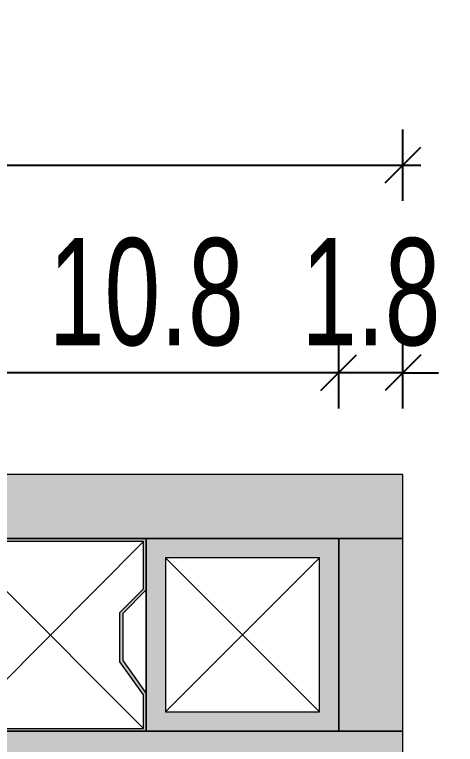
# Model space of a CAD drawing. Header units: millimetres. Extents: x 6676 to 14342, y 3639 to 5293.
# Drawn here: x 7085.08 to 7097.44, y 4902.41 to 4922.86 of the extents above; entities that cross this region are included whole.
import ezdxf

# ---------------------------------------------------------------- set-up
doc = ezdxf.new("R2010")
doc.units = ezdxf.units.MM
doc.layers.get('DEFPOINTS').update_dxf_attribs({"color": 254})
for name, color, linetype, lineweight in [('1 - plaster', 1, 'Continuous', 9), ('1 - structure A-WALL', 3, 'Continuous', 18), ('1 - subStructural - Bearing', 132, 'Continuous', 9)]:
    doc.layers.add(name, color=color, linetype=linetype, lineweight=lineweight)
doc.layers.add('A-dim-work', color=8, linetype='Continuous')
doc.styles.add('hebtovna', font='hebtovna', dxfattribs={"width": 0.7})
doc.dimstyles.new('Copy of gl-D10', dxfattribs={"dimtxt": 2, "dimasz": 1, "dimexe": 1, "dimexo": 1, "dimgap": 1, "dimtad": 0, "dimdec": 1, "dimzin": 0, "dimdsep": 46, "dimtxsty": 'hebtovna', "dimblk": 'OBLIQUE', "dimblk1": 'OBLIQUE', "dimblk2": 'OBLIQUE', "dimcen": 0, "dimdle": 0.5, "dimclrd": 256, "dimclre": 256, "dimclrt": 256, "dimadec": 0, "dimazin": 0, "dimtfac": 0.05, "dimtdec": 1, "dimtix": 1, "dimtmove": 2, "dimatfit": 0, "dimfxl": 1, "dimfxlon": 1, "dimtvp": 0.75, "dimtolj": 1, "dimtzin": 0, "dimarcsym": 0})

# ---------------------------------------------------------------- blocks, each defined once
blk = doc.blocks.new('_Oblique')
at = {"color": 0, "linetype": 'ByBlock', "lineweight": -2}
blk.add_line((-0.5, -0.5), (0.5, 0.5), dxfattribs=at)
blk = doc.blocks.new('*D144')
at = {"layer": 'A-dim-work', "color": 6, "lineweight": -2, "ltscale": 20, "transparency": 16777216}
for p, q in [((6983.968, 4917.645), (6983.968, 4919.645)), ((7095.968, 4917.645), (7095.968, 4919.645)), ((6983.468, 4918.645), (7096.468, 4918.645))]:
    blk.add_line(p, q, dxfattribs=at)
at = {"layer": 'DEFPOINTS', "color": 0, "ltscale": 20, "transparency": 16777216}
for p in [(7095.968, 4918.645), (6983.968, 4909.978), (7095.968, 4909.978)]:
    blk.add_point(p, dxfattribs=at)
at = {"layer": 'A-dim-work', "color": 6, "lineweight": -2, "ltscale": 20, "transparency": 16777216, "rotation": 180}
blk.add_blockref('_Oblique', (6983.968, 4918.645), dxfattribs=at)
at = {"layer": 'A-dim-work', "color": 6, "lineweight": -2, "ltscale": 20, "transparency": 16777216}
blk.add_blockref('_Oblique', (7095.968, 4918.645), dxfattribs=at)
at = {"layer": 'A-dim-work', "color": 6, "lineweight": 40, "ltscale": 20, "transparency": 16777216, "insert": (7039.968, 4920.895), "char_height": 3, "attachment_point": 5, "style": 'hebtovna'}
blk.add_mtext('\\A1;112.0', dxfattribs=at)
blk = doc.blocks.new('*D148')
at = {"layer": 'A-dim-work', "color": 6, "lineweight": -2, "ltscale": 20, "transparency": 16777216}
for p, q in [((7109.479, 4910.478), (7109.479, 4900.478)), ((7108.479, 4909.978), (7110.479, 4909.978)), ((7108.479, 4900.978), (7110.479, 4900.978))]:
    blk.add_line(p, q, dxfattribs=at)
at = {"layer": 'DEFPOINTS', "color": 0, "ltscale": 20, "transparency": 16777216}
for p in [(7095.968, 4909.978), (7095.968, 4900.978), (7109.479, 4900.978)]:
    blk.add_point(p, dxfattribs=at)
at = {"layer": 'A-dim-work', "color": 6, "lineweight": -2, "ltscale": 20, "transparency": 16777216}
for p, rotation in [((7109.479, 4909.978), 90), ((7109.479, 4900.978), 270)]:
    blk.add_blockref('_Oblique', p, dxfattribs=dict(at, rotation=rotation))
at = {"layer": 'A-dim-work', "color": 6, "lineweight": 40, "ltscale": 20, "transparency": 16777216, "insert": (7107.229, 4905.478), "char_height": 3, "attachment_point": 5, "rotation": 90, "style": 'hebtovna'}
blk.add_mtext('\\A1;9.0', dxfattribs=at)
blk = doc.blocks.new('*D246')
at = {"layer": 'A-dim-work', "color": 6, "lineweight": -2, "ltscale": 20, "transparency": 16777216}
for p, q in [((110.2, 230.849), (110.2, 232.849)), ((112, 230.849), (112, 232.849)), ((110.2, 231.849), (109.2, 231.849)), ((112, 231.849), (110.2, 231.849)), ((112, 231.849), (113, 231.849))]:
    blk.add_line(p, q, dxfattribs=at)
at = {"layer": 'DEFPOINTS', "color": 0, "ltscale": 20, "transparency": 16777216}
for p in [(110.2, 231.849), (112, 229), (110.2, 227.2)]:
    blk.add_point(p, dxfattribs=at)
at = {"layer": 'A-dim-work', "color": 6, "lineweight": -2, "ltscale": 20, "transparency": 16777216}
blk.add_blockref('_Oblique', (110.2, 231.849), dxfattribs=at)
at = {"layer": 'A-dim-work', "color": 6, "lineweight": -2, "ltscale": 20, "transparency": 16777216, "rotation": 180}
blk.add_blockref('_Oblique', (112, 231.849), dxfattribs=at)
at = {"layer": 'A-dim-work', "color": 6, "lineweight": 40, "ltscale": 20, "transparency": 16777216, "insert": (111.1, 234.099), "char_height": 3, "attachment_point": 5, "style": 'hebtovna'}
blk.add_mtext('\\A1;1.8', dxfattribs=at)
blk = doc.blocks.new('*D247')
at = {"layer": 'A-dim-work', "color": 6, "lineweight": -2, "transparency": 16777216}
for p, q in [((99.401, 230.849), (99.401, 232.849)), ((110.2, 230.849), (110.2, 232.849)), ((110.7, 231.849), (98.901, 231.849))]:
    blk.add_line(p, q, dxfattribs=at)
at = {"layer": 'DEFPOINTS', "color": 0, "transparency": 16777216}
for p in [(99.401, 231.849), (99.401, 227.2), (110.2, 227.2)]:
    blk.add_point(p, dxfattribs=at)
at = {"layer": 'A-dim-work', "color": 6, "lineweight": -2, "transparency": 16777216, "rotation": 180}
blk.add_blockref('_Oblique', (99.401, 231.849), dxfattribs=at)
at = {"layer": 'A-dim-work', "color": 6, "lineweight": -2, "transparency": 16777216}
blk.add_blockref('_Oblique', (110.2, 231.849), dxfattribs=at)
at = {"layer": 'A-dim-work', "color": 6, "transparency": 16777216, "insert": (104.801, 234.099), "char_height": 3, "attachment_point": 5, "style": 'hebtovna'}
blk.add_mtext('\\A1;10.8', dxfattribs=at)
blk = doc.blocks.new('*D250')
at = {"layer": 'A-dim-work', "color": 6, "lineweight": -2, "transparency": 16777216}
for p, q in [((134.848, 229.5), (134.848, -0.5)), ((133.848, 229), (135.848, 229)), ((133.848, 0), (135.848, 0))]:
    blk.add_line(p, q, dxfattribs=at)
at = {"layer": 'DEFPOINTS', "color": 0, "transparency": 16777216}
for p in [(112, 229), (112, 0), (134.848, 0)]:
    blk.add_point(p, dxfattribs=at)
at = {"layer": 'A-dim-work', "color": 6, "lineweight": -2, "transparency": 16777216}
for p, rotation in [((134.848, 229), 90), ((134.848, 0), 270)]:
    blk.add_blockref('_Oblique', p, dxfattribs=dict(at, rotation=rotation))
at = {"layer": 'A-dim-work', "color": 6, "transparency": 16777216, "insert": (132.598, 114.5), "char_height": 3, "attachment_point": 5, "rotation": 90, "style": 'hebtovna'}
blk.add_mtext('\\A1;229.0', dxfattribs=at)
blk = doc.blocks.new('kjh')
at = {"layer": '1 - subStructural - Bearing'}
h = blk.add_hatch(color=256, dxfattribs=at)
h.dxf.hatch_style = 1
edge = h.paths.add_edge_path()
edge.add_line((429.637, 1309.166), (429.637, 1308.189))
edge.add_line((429.637, 1308.189), (424.637, 1308.189))
edge.add_line((424.637, 1308.189), (424.637, 1309.38))
edge.add_arc((424.747, 1309.38), 0.11, 0, 180, ccw=False)
edge.add_line((424.857, 1309.38), (424.857, 1309.187))
edge.add_line((424.857, 1309.187), (424.784, 1309.187))
edge.add_line((424.784, 1309.187), (424.784, 1309.38))
edge.add_arc((424.747, 1309.38), 0.0367, 0, 180)
edge.add_line((424.71, 1309.38), (424.71, 1308.262))
edge.add_line((424.71, 1308.262), (429.564, 1308.262))
edge.add_line((429.564, 1308.262), (429.564, 1309.136))
edge.add_line((429.564, 1309.136), (428.953, 1309.992))
edge.add_line((428.953, 1309.992), (428.953, 1311.275))
edge.add_line((428.953, 1311.275), (429.564, 1311.886))
edge.add_line((429.564, 1311.886), (429.564, 1313.115))
edge.add_line((429.564, 1313.115), (424.71, 1313.115))
edge.add_line((424.71, 1313.115), (424.71, 1311.886))
edge.add_line((424.71, 1311.886), (424.784, 1312.079))
edge.add_line((424.784, 1312.079), (424.857, 1312.079))
edge.add_line((424.857, 1312.079), (424.857, 1311.886))
edge.add_arc((424.747, 1311.886), 0.11, -180, 0, ccw=False)
edge.add_line((424.637, 1311.886), (424.637, 1313.189))
edge.add_line((424.637, 1313.189), (429.637, 1313.189))
edge.add_line((429.637, 1313.189), (429.637, 1311.855))
edge.add_line((429.637, 1311.855), (429.026, 1311.244))
edge.add_line((429.026, 1311.244), (429.026, 1310.022))
edge.add_line((429.026, 1310.022), (429.637, 1309.166))
for p, q in [((424.67, 1308.189), (429.564, 1313.115)), ((424.71, 1313.115), (429.564, 1308.262))]:
    blk.add_line(p, q, dxfattribs=at)
blk.add_lwpolyline([(429.637, 1309.166), (429.637, 1308.189), (424.637, 1308.189), (424.637, 1309.38, -1), (424.857, 1309.38), (424.857, 1309.187), (424.784, 1309.187), (424.784, 1309.38, 1), (424.71, 1309.38), (424.71, 1308.262), (429.564, 1308.262), (429.564, 1309.136), (428.953, 1309.992), (428.953, 1311.275), (429.564, 1311.886), (429.564, 1313.115), (424.71, 1313.115), (424.71, 1311.886), (424.784, 1312.079), (424.857, 1312.079), (424.857, 1311.886, -1), (424.637, 1311.886), (424.637, 1313.189), (429.637, 1313.189), (429.637, 1311.855), (429.026, 1311.244), (429.026, 1310.022)], format="xyb", close=True, dxfattribs=at)
blk.add_lwpolyline([(424.637, 1308.189), (429.637, 1308.189), (429.637, 1313.189), (424.637, 1313.189), (424.637, 1308.189)], dxfattribs=at)
blk = doc.blocks.new('jsjs')
at = {"layer": '1 - structure A-WALL', "ltscale": 0.5, "true_color": 0x59c95b}
h = blk.add_hatch(color=93, dxfattribs=at)
h.dxf.hatch_style = 1
h.paths.add_polyline_path([(321.801, 1556.03), (326.801, 1556.03), (326.801, 1561.03), (321.801, 1561.03)])
h.paths.add_polyline_path([(322.301, 1556.53), (326.301, 1556.53), (326.301, 1560.53), (322.301, 1560.53)], flags=16)
at = {"layer": '1 - structure A-WALL', "color": 93, "ltscale": 0.5, "true_color": 0x59c95b}
for p, q in [((322.301, 1560.53), (326.301, 1556.53)), ((326.301, 1560.53), (322.301, 1556.53))]:
    blk.add_line(p, q, dxfattribs=at)
for points in [[(321.801, 1556.03), (326.801, 1556.03), (326.801, 1561.03), (321.801, 1561.03)], [(322.301, 1556.53), (326.301, 1556.53), (326.301, 1560.53), (322.301, 1560.53)]]:
    blk.add_lwpolyline(points, close=True, dxfattribs=at)
blk = doc.blocks.new('bed')
at = {"layer": '1 - plaster', "true_color": 0xe0a352}
for points in [[(0, 229), (0, 227.2), (112, 227.2), (112, 229)], [(112, 227.2), (110.2, 227.2), (110.2, 221.8), (112, 221.8)], [(0, 221.8), (0, 220), (112, 220), (112, 221.8)]]:
    blk.add_hatch(color=33, dxfattribs=at).paths.add_polyline_path(points)
at = {"layer": '1 - plaster'}
for points in [[(112, 227.2), (112, 229), (0, 229), (0, 227.2), (112, 227.2)], [(110.2, 221.8), (112, 221.8), (112, 227.2), (110.2, 227.2), (110.2, 221.8)], [(112, 220), (112, 221.8), (0, 221.8), (0, 220), (112, 220)]]:
    blk.add_lwpolyline(points, dxfattribs=at)
at = {"xscale": 1.07984186234068, "yscale": 1.07984186234068, "zscale": 1.07984186234068, "rotation": 1.826226441923594e-07}
blk.add_blockref('kjh', (-359.14, -1190.837), dxfattribs=at)
at = {"xscale": 1.08000145631722, "yscale": 1.08000145631722, "zscale": 1.08000145631722}
blk.add_blockref('jsjs', (-242.745, -1458.715), dxfattribs=at)
at = {"layer": 'A-dim-work'}
dim = blk.add_linear_dim(base=(99.401, 231.849), p1=(110.2, 227.2), p2=(99.401, 227.2), dimstyle='Copy of gl-D10', override={"dimtxt": 3, "dimclrd": 6, "dimclre": 6, "dimclrt": 6}, dxfattribs=at)
dim.commit()
dim.dimension.update_dxf_attribs({"geometry": '*D247', "text_midpoint": (104.801, 234.099)})
at = {"layer": 'A-dim-work', "color": 6, "lineweight": 40, "ltscale": 20}
dim = blk.add_linear_dim(base=(110.2, 231.849), p1=(112, 229), p2=(110.2, 227.2), dimstyle='Copy of gl-D10', override={"dimtxt": 3, "dimclrd": 6, "dimclre": 6, "dimclrt": 6}, dxfattribs=at)
dim.commit()
dim.dimension.update_dxf_attribs({"geometry": '*D246', "text_midpoint": (111.1, 234.099)})
at = {"layer": 'A-dim-work'}
dim = blk.add_linear_dim(base=(134.848, 0), p1=(112, 229), p2=(112, 0), angle=90, dimstyle='Copy of gl-D10', override={"dimtxt": 3, "dimclrd": 6, "dimclre": 6, "dimclrt": 6}, dxfattribs=at)
dim.commit()
dim.dimension.update_dxf_attribs({"geometry": '*D250', "text_midpoint": (132.598, 114.5)})

msp = doc.modelspace()

# ---------------------------------------------------------------- block references
at = {"layer": 'A-dim-work'}
msp.add_blockref('bed', (6983.968, 4680.978), dxfattribs=at)

# ---------------------------------------------------------------- dimensions: what is measured, and where the dimension line sits
at = {"layer": 'A-dim-work', "color": 6, "lineweight": 40, "ltscale": 20}
dim = msp.add_linear_dim(base=(7095.968, 4918.645), p1=(6983.968, 4909.978), p2=(7095.968, 4909.978), dimstyle='Copy of gl-D10', override={"dimtxt": 3, "dimclrd": 6, "dimclre": 6, "dimclrt": 6}, dxfattribs=at)
dim.commit()
dim.dimension.update_dxf_attribs({"geometry": '*D144', "text_midpoint": (7039.968, 4920.895)})
dim = msp.add_linear_dim(base=(7109.479, 4900.978), p1=(7095.968, 4909.978), p2=(7095.968, 4900.978), angle=90, dimstyle='Copy of gl-D10', override={"dimtxt": 3, "dimclrd": 6, "dimclre": 6, "dimclrt": 6}, dxfattribs=at)
dim.commit()
dim.dimension.update_dxf_attribs({"geometry": '*D148', "text_midpoint": (7107.229, 4905.478)})

doc.saveas('drawing.dxf')
